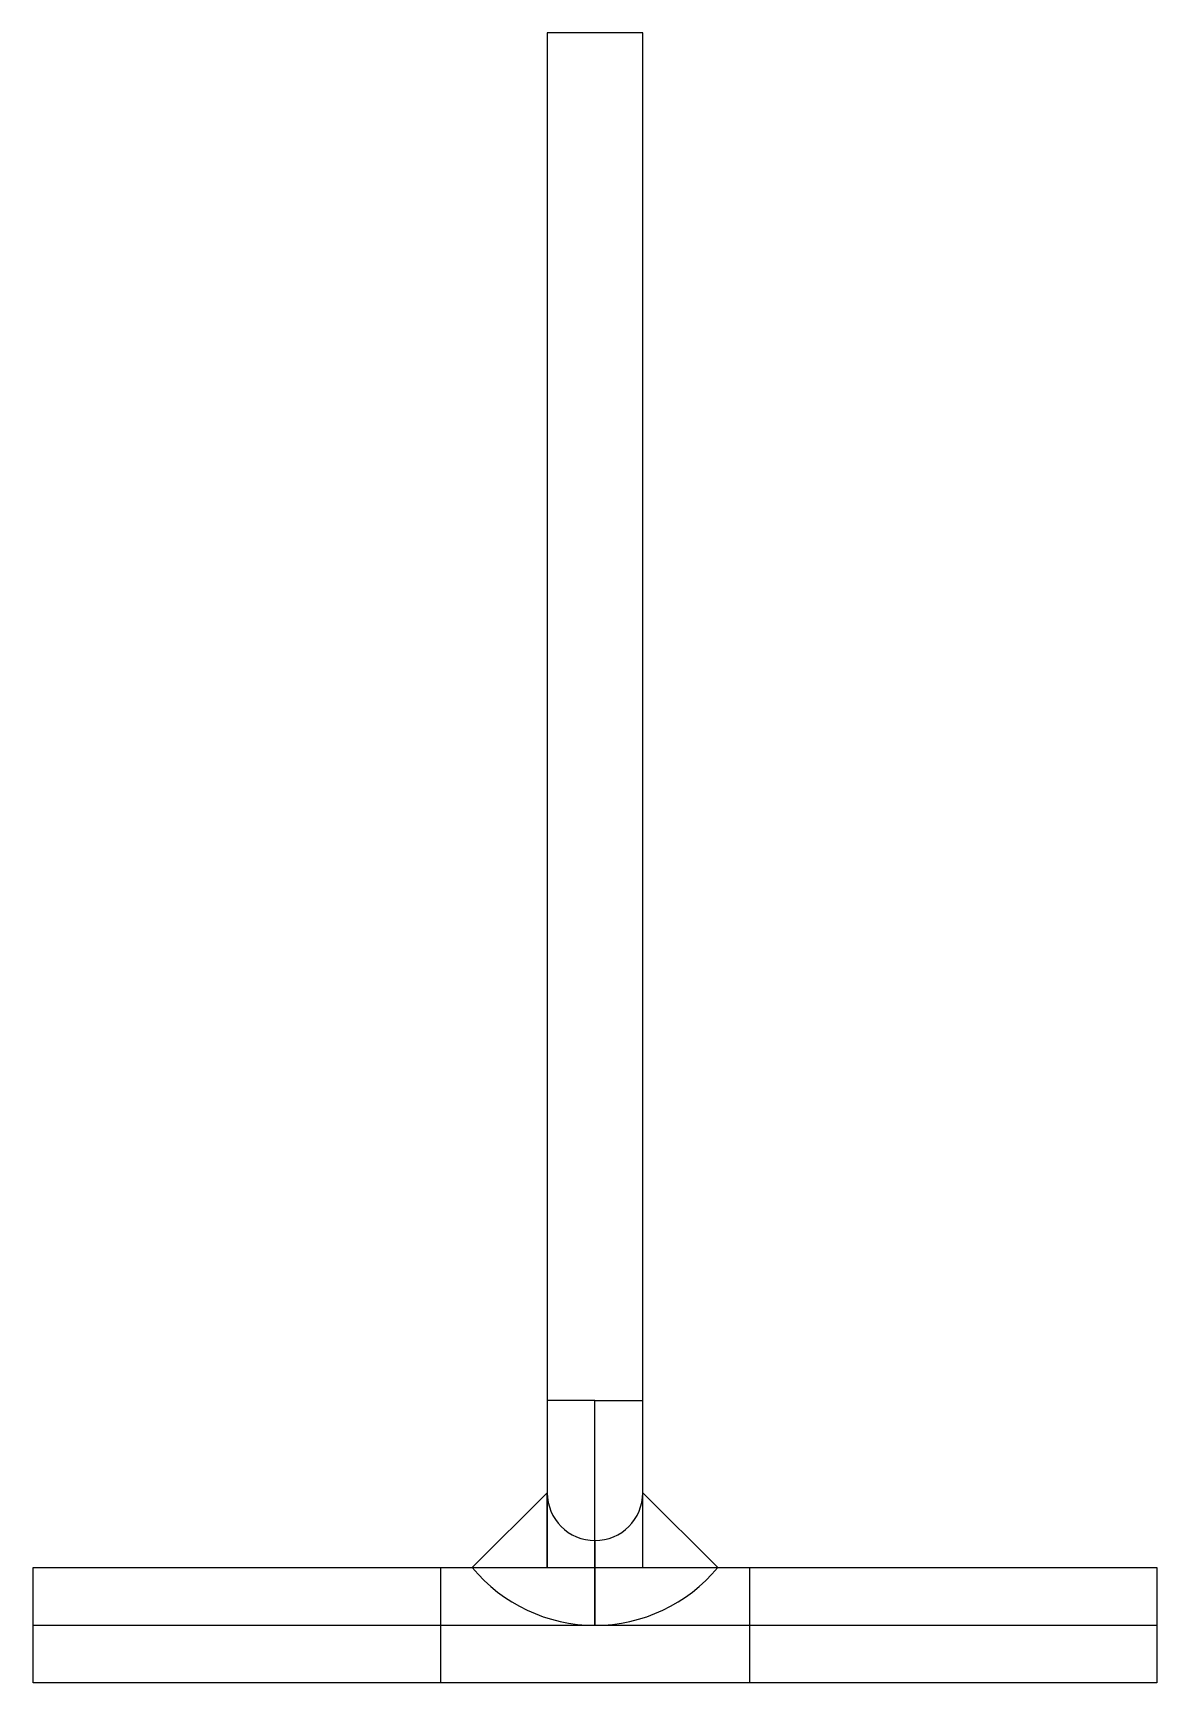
# Model space of a CAD drawing. Header units: millimetres. Extents: x -534 to 2465, y 1416 to 4125.
# Drawn here: x 965 to 2165, y 2363 to 4125 of the extents above; entities that cross this region are included whole.
import ezdxf

# ---------------------------------------------------------------- set-up
doc = ezdxf.new("R2010")
doc.units = ezdxf.units.MM

msp = doc.modelspace()

# ---------------------------------------------------------------- linework, layer by layer
for p, q in [((1565.175, 2664.817), (1514.148, 2664.817)), ((1565.175, 2424.817), (1565.175, 2664.817)), ((1565.175, 2664.817), (1616.202, 2664.817)), ((1514.148, 2486.399), (1514.148, 2566.399)), ((1400.175, 2486.399), (1730.175, 2486.399)), ((1400.175, 2486.399), (1400.175, 2363.235)), ((1730.175, 2486.399), (1730.175, 2363.235)), ((965.175, 2424.817), (2165.175, 2424.817))]:
    msp.add_line(p, q)
at = {"color": 1}
for p, q in [((1514.148, 2566.399), (1434.148, 2486.399)), ((1616.202, 2566.399), (1696.202, 2486.399)), ((1565.175, 2515.372), (1565.175, 2424.817))]:
    msp.add_line(p, q, dxfattribs=at)
for points in [[(1616.202, 2486.399), (1616.202, 4124.817), (1514.148, 4124.817), (1514.148, 2486.399)], [(1514.148, 2424.817), (1616.202, 2424.817)]]:
    msp.add_lwpolyline(points)
msp.add_lwpolyline([(965.175, 2486.399), (2165.175, 2486.399), (2165.175, 2363.235), (965.175, 2363.235)], close=True)
for centre, radius, start, end in [((1565.175, 2566.399), 51.027, 180, 0), ((1565.175, 2595), 170.183, 219.653445, 320.346555)]:
    msp.add_arc(centre, radius, start, end, dxfattribs=at)

doc.saveas('drawing.dxf')
